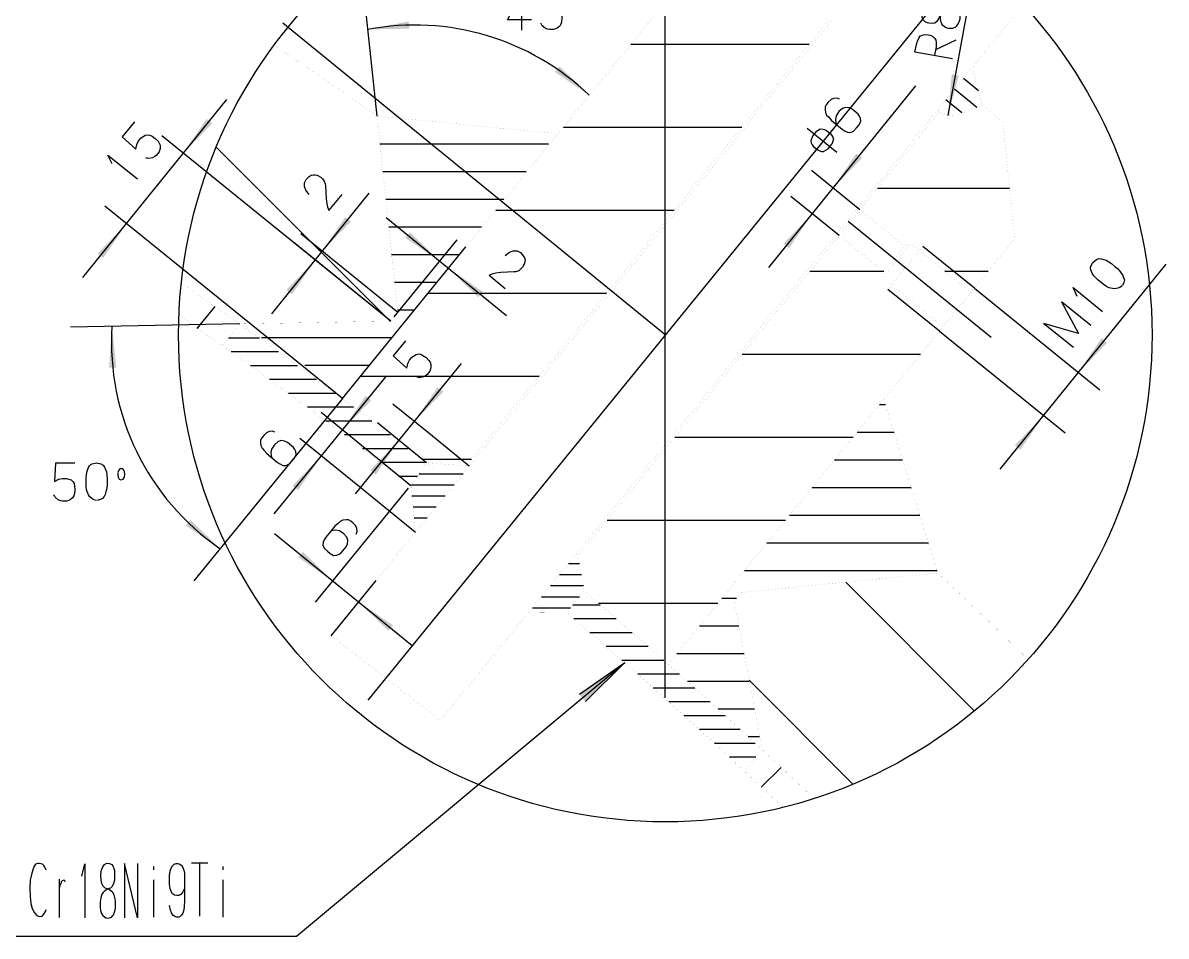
# Model space of a CAD drawing. Extents: x 0 to 8410, y 0 to 11890.
# Drawn here: x 6121 to 6947, y 5211 to 5871 of the extents above; entities that cross this region are included whole.
import ezdxf

# ---------------------------------------------------------------- set-up
doc = ezdxf.new("R2010")
doc.units = 0
doc.header["$MEASUREMENT"] = 0
doc.layers.add('6', color=7, linetype='Continuous')
doc.layers.add('7', color=7, linetype='Continuous')

# ---------------------------------------------------------------- blocks, each defined once
blk = doc.blocks.new('BLKENT248')
at = {"layer": '6', "color": 1, "linetype": 'Continuous'}
for p, q in [((6399.1, 5534.7), (6331.93, 5452.24)), ((6302.56, 5501.96), (6402.14, 5420.84)), ((6343.39, 5427.9), (6376, 5467.93))]:
    blk.add_line(p, q, dxfattribs=at)
at = {"layer": '6', "color": 2, "linetype": 'Continuous'}
for p, q in [((6346.2, 5507.22), (6339.84, 5499.4)), ((6348.75, 5509.48), (6346.2, 5507.22)), ((6350.11, 5510.71), (6348.75, 5509.48)), ((6352.04, 5511.49), (6350.11, 5510.71)), ((6354.24, 5511.87), (6352.04, 5511.49)), ((6355.99, 5511.7), (6354.24, 5511.87)), ((6357.61, 5510.93), (6355.99, 5511.7)), ((6359.38, 5509.48), (6357.61, 5510.93)), ((6361.33, 5507.53), (6359.38, 5509.48)), ((6362.13, 5505.62), (6361.33, 5507.53)), ((6339.84, 5499.4), (6338.47, 5497.44)), ((6344.72, 5504.09), (6343.51, 5503.63)), ((6346.9, 5504.3), (6344.72, 5504.09)), ((6349.54, 5503.78), (6346.9, 5504.3)), ((6352.64, 5501.79), (6349.54, 5503.78)), ((6354.75, 5499.17), (6352.64, 5501.79)), ((6355.61, 5497.03), (6354.75, 5499.17)), ((6361.69, 5501.46), (6362.35, 5503.28)), ((6362.35, 5503.28), (6362.13, 5505.62)), ((6337.66, 5495.57), (6337.52, 5493.52)), ((6337.52, 5493.52), (6338.52, 5491.27)), ((6338.47, 5497.44), (6337.66, 5495.57)), ((6338.52, 5491.27), (6340.75, 5489.08)), ((6351.88, 5489.41), (6354.27, 5492.34)), ((6354.27, 5492.34), (6355.26, 5494.43)), ((6355.26, 5494.43), (6355.61, 5497.03)), ((6340.75, 5489.08), (6342.67, 5487.52)), ((6342.67, 5487.52), (6345.29, 5486.11)), ((6345.29, 5486.11), (6347.61, 5486.2)), ((6347.61, 5486.2), (6349.22, 5486.88)), ((6349.22, 5486.88), (6350.64, 5487.89)), ((6350.64, 5487.89), (6351.88, 5489.41))]:
    blk.add_line(p, q, dxfattribs=at)
at = {"layer": '6', "color": 1, "linetype": 'Continuous'}
for points in [[(6344.56, 5467.74), (6319.74, 5484.59), (6323.04, 5488.65)], [(6363.37, 5452.42), (6388.19, 5435.57), (6384.89, 5431.52)]]:
    blk.add_solid(points, dxfattribs=at)
blk = doc.blocks.new('BLKENT249')
at = {"layer": '6', "color": 1, "linetype": 'Continuous'}
for p, q in [((6302.24, 5516.04), (6383.29, 5615.53)), ((6401.22, 5536.43), (6336.2, 5589.4)), ((6363.87, 5535.7), (6320.94, 5570.66))]:
    blk.add_line(p, q, dxfattribs=at)
at = {"layer": '6', "color": 2, "linetype": 'Continuous'}
for p, q in [((6296.66, 5574.8), (6294.71, 5572.85)), ((6298.58, 5575.6), (6296.66, 5574.8)), ((6300.92, 5575.82), (6298.58, 5575.6)), ((6302.73, 5575.17), (6300.92, 5575.82)), ((6292.49, 5569.47), (6292.33, 5567.71)), ((6292.33, 5567.71), (6292.71, 5565.52)), ((6293.27, 5571.08), (6292.49, 5569.47)), ((6292.71, 5565.52), (6293.48, 5563.59)), ((6294.71, 5572.85), (6293.27, 5571.08)), ((6302.4, 5566.11), (6300.42, 5563.01)), ((6305.03, 5568.23), (6302.4, 5566.11)), ((6307.17, 5569.08), (6305.03, 5568.23)), ((6309.77, 5568.73), (6307.17, 5569.08)), ((6311.85, 5567.74), (6309.77, 5568.73)), ((6314.78, 5565.35), (6311.85, 5567.74)), ((6316.3, 5564.11), (6314.78, 5565.35)), ((6293.48, 5563.59), (6294.72, 5562.22)), ((6294.72, 5562.22), (6296.98, 5559.67)), ((6296.98, 5559.67), (6304.79, 5553.31)), ((6300.42, 5563.01), (6299.89, 5560.37)), ((6299.89, 5560.37), (6300.1, 5558.19)), ((6300.1, 5558.19), (6300.57, 5556.99)), ((6317.32, 5562.7), (6316.3, 5564.11)), ((6316.67, 5556.14), (6318.09, 5558.77)), ((6317.99, 5561.09), (6317.32, 5562.7)), ((6318.09, 5558.77), (6317.99, 5561.09)), ((6304.79, 5553.31), (6306.75, 5551.95)), ((6306.75, 5551.95), (6308.62, 5551.14)), ((6308.62, 5551.14), (6310.67, 5551)), ((6310.67, 5551), (6312.93, 5551.99)), ((6312.93, 5551.99), (6315.11, 5554.23)), ((6315.11, 5554.23), (6316.67, 5556.14))]:
    blk.add_line(p, q, dxfattribs=at)
at = {"layer": '6', "color": 1, "linetype": 'Continuous'}
for points in [[(6351.71, 5576.77), (6368.56, 5601.59), (6372.61, 5598.29)], [(6336.45, 5558.03), (6319.6, 5533.21), (6315.55, 5536.51)]]:
    blk.add_solid(points, dxfattribs=at)
blk = doc.blocks.new('BLKENT250')
at = {"layer": '6', "color": 2, "linetype": 'Continuous'}
for p, q in [((6397.14, 5641.19), (6388.36, 5630.4)), ((6401.79, 5629.38), (6404.85, 5631.36)), ((6404.85, 5631.36), (6406.98, 5631.76)), ((6406.98, 5631.76), (6408.36, 5631.46)), ((6408.36, 5631.46), (6409.89, 5630.68)), ((6388.36, 5630.4), (6398.21, 5621.43)), ((6398.21, 5621.43), (6398.92, 5624.75)), ((6398.92, 5624.75), (6400.11, 5627.32)), ((6400.11, 5627.32), (6401.79, 5629.38)), ((6409.89, 5630.68), (6412.18, 5629.05)), ((6412.18, 5629.05), (6414.18, 5627.07)), ((6414.18, 5627.07), (6415.03, 5625.68)), ((6415.03, 5625.68), (6415.59, 5624.15)), ((6415.59, 5624.15), (6415.63, 5621.76)), ((6406.35, 5614.8), (6405.35, 5614.91)), ((6407.4, 5614.54), (6406.35, 5614.8)), ((6410.2, 5615.09), (6407.4, 5614.54)), ((6411.78, 5615.93), (6410.2, 5615.09)), ((6412.86, 5616.81), (6411.78, 5615.93)), ((6414.94, 5619.37), (6412.86, 5616.81)), ((6415.63, 5621.76), (6414.94, 5619.37))]:
    blk.add_line(p, q, dxfattribs=at)
at = {"layer": '6', "color": 1, "linetype": 'Continuous'}
for p, q in [((6361.04, 5530.59), (6437.87, 5624.9)), ((6414.11, 5574.4), (6388.16, 5595.54)), ((6412.53, 5553.13), (6377.11, 5581.99))]:
    blk.add_line(p, q, dxfattribs=at)
for points in [[(6403.66, 5582.91), (6420.51, 5607.73), (6424.56, 5604.43)], [(6392.62, 5569.35), (6375.77, 5544.53), (6371.72, 5547.83)]]:
    blk.add_solid(points, dxfattribs=at)
blk = doc.blocks.new('BLKENT251')
at = {"layer": '6', "color": 2, "linetype": 'Continuous'}
for p, q in [((6892.91, 5695.07), (6894.32, 5697.93)), ((6894.32, 5697.93), (6896.94, 5700.05)), ((6896.94, 5700.05), (6898.74, 5700.71)), ((6898.74, 5700.71), (6900.57, 5700.53)), ((6900.57, 5700.53), (6903.99, 5699.41)), ((6903.99, 5699.41), (6907.81, 5697.01)), ((6892.77, 5694.01), (6892.91, 5695.07)), ((6892.9, 5692.61), (6892.77, 5694.01)), ((6893.36, 5691.41), (6892.9, 5692.61)), ((6893.94, 5690.12), (6893.36, 5691.41)), ((6895.17, 5688.3), (6893.94, 5690.12)), ((6907.81, 5697.01), (6910.64, 5694.72)), ((6910.64, 5694.72), (6912.11, 5693.42)), ((6912.11, 5693.42), (6913.84, 5691.55)), ((6913.84, 5691.55), (6914.96, 5690.05)), ((6914.96, 5690.05), (6916.03, 5688.48)), ((6897.98, 5685.31), (6895.17, 5688.3)), ((6901.79, 5682.23), (6897.98, 5685.31)), ((6902.93, 5681.42), (6901.79, 5682.23)), ((6904.9, 5680.07), (6902.93, 5681.42)), ((6915.49, 5680.91), (6914.01, 5679.75)), ((6916.84, 5683.47), (6915.72, 5681.19)), ((6916.03, 5688.48), (6916.66, 5687.03)), ((6916.66, 5687.03), (6917.16, 5685.2)), ((6917.16, 5685.2), (6916.84, 5683.47)), ((6883.08, 5673.36), (6880.14, 5679.75)), ((6880.14, 5679.75), (6901.46, 5662.48)), ((6906.17, 5679.63), (6904.9, 5680.07)), ((6908.71, 5678.98), (6906.17, 5679.63)), ((6910.04, 5678.85), (6908.71, 5678.98)), ((6912.49, 5679.21), (6910.04, 5678.85)), ((6914.01, 5679.75), (6912.49, 5679.21)), ((6892.95, 5652.18), (6871.62, 5669.45)), ((6871.62, 5669.45), (6884, 5646.48)), ((6884, 5646.48), (6858.95, 5653.81)), ((6858.95, 5653.81), (6880.28, 5636.54))]:
    blk.add_line(p, q, dxfattribs=at)
at = {"layer": '6', "color": 1, "linetype": 'Continuous'}
for p, q in [((6827.29, 5548.42), (6947.39, 5696.72)), ((6808.67, 5679.31), (6899.47, 5605.77)), ((6783.49, 5648.22), (6874.3, 5574.69))]:
    blk.add_line(p, q, dxfattribs=at)
for points in [[(6883.93, 5618.36), (6900.71, 5643.23), (6904.77, 5639.94)], [(6858.75, 5587.27), (6841.98, 5562.4), (6837.91, 5565.69)]]:
    blk.add_solid(points, dxfattribs=at)
blk = doc.blocks.new('BLKENT252')
at = {"layer": '6', "color": 1, "linetype": 'Continuous'}
for p, q in [((6659.98, 5694.2), (6766.34, 5825.53)), ((6725.95, 5736), (6691.01, 5764.29)), ((6710.79, 5717.39), (6675.9, 5745.64))]:
    blk.add_line(p, q, dxfattribs=at)
at = {"layer": '6', "color": 2, "linetype": 'Continuous'}
for p, q in [((6703.05, 5813.68), (6701.61, 5811.9)), ((6705, 5815.64), (6703.05, 5813.68)), ((6706.91, 5816.44), (6705, 5815.64)), ((6709.25, 5816.66), (6706.91, 5816.44)), ((6711.07, 5816.02), (6709.25, 5816.66)), ((6700.85, 5810.29), (6700.69, 5808.53)), ((6700.69, 5808.53), (6701.07, 5806.34)), ((6701.61, 5811.9), (6700.85, 5810.29)), ((6701.07, 5806.34), (6701.85, 5804.41)), ((6710.77, 5806.96), (6708.79, 5803.85)), ((6713.38, 5809.08), (6710.77, 5806.96)), ((6715.52, 5809.94), (6713.38, 5809.08)), ((6718.12, 5809.6), (6715.52, 5809.94)), ((6720.21, 5808.62), (6718.12, 5809.6)), ((6723.15, 5806.24), (6720.21, 5808.62)), ((6724.67, 5805), (6723.15, 5806.24)), ((6725.69, 5803.59), (6724.67, 5805)), ((6701.85, 5804.41), (6703.09, 5803.05)), ((6703.09, 5803.05), (6705.36, 5800.51)), ((6705.36, 5800.51), (6713.19, 5794.17)), ((6708.79, 5803.85), (6708.27, 5801.21)), ((6708.27, 5801.21), (6708.49, 5799.03)), ((6708.49, 5799.03), (6708.96, 5797.83)), ((6723.51, 5795.11), (6725.06, 5797.03)), ((6725.06, 5797.03), (6726.47, 5799.66)), ((6726.37, 5801.98), (6725.69, 5803.59)), ((6726.47, 5799.66), (6726.37, 5801.98)), ((6687.85, 5794.91), (6709.28, 5777.55)), ((6691.53, 5789.22), (6690.49, 5785.71)), ((6694.18, 5792.49), (6691.53, 5789.22)), ((6694.18, 5792.49), (6696.62, 5794.16)), ((6696.62, 5794.16), (6697.57, 5794.45)), ((6697.57, 5794.45), (6699.23, 5794.28)), ((6699.23, 5794.28), (6700.39, 5793.93)), ((6700.39, 5793.93), (6701.65, 5793.26)), ((6701.65, 5793.26), (6703.23, 5792.1)), ((6703.23, 5792.1), (6704.7, 5790.8)), ((6704.7, 5790.8), (6705.72, 5789.61)), ((6705.72, 5789.61), (6706.36, 5788.4)), ((6706.36, 5788.4), (6706.76, 5786.89)), ((6713.19, 5794.17), (6715.16, 5792.81)), ((6715.16, 5792.81), (6717.03, 5792)), ((6717.03, 5792), (6719.08, 5791.87)), ((6719.08, 5791.87), (6721.33, 5792.87)), ((6721.33, 5792.87), (6723.51, 5795.11)), ((6690.49, 5785.71), (6690.73, 5784.45)), ((6690.73, 5784.45), (6690.94, 5783.81)), ((6690.94, 5783.81), (6691.36, 5783)), ((6691.36, 5783), (6692.32, 5781.74)), ((6692.32, 5781.74), (6693.79, 5780.44)), ((6693.79, 5780.44), (6695.37, 5779.28)), ((6699.51, 5778.16), (6702.84, 5780.05)), ((6702.84, 5780.05), (6705.49, 5783.33)), ((6706.76, 5786.89), (6705.49, 5783.33)), ((6695.37, 5779.28), (6697.29, 5778.31)), ((6697.29, 5778.31), (6698.07, 5778.16)), ((6698.07, 5778.16), (6699.51, 5778.16))]:
    blk.add_line(p, q, dxfattribs=at)
at = {"layer": '6', "color": 1, "linetype": 'Continuous'}
for points in [[(6706.55, 5751.71), (6723.33, 5776.58), (6727.39, 5773.28)], [(6691.44, 5733.05), (6674.67, 5708.18), (6670.6, 5711.48)]]:
    blk.add_solid(points, dxfattribs=at)
blk = doc.blocks.new('BLKENT256')
at = {"layer": '6', "color": 1, "linetype": 'Continuous'}
blk.add_line((6805.39, 5890.07), (6789.48, 5804.03), dxfattribs=at)
at = {"layer": '6', "color": 2, "linetype": 'Continuous'}
for p, q in [((6770.72, 5877.8), (6771.36, 5880.47)), ((6771.36, 5880.47), (6772.33, 5882.62)), ((6772.33, 5882.62), (6773.22, 5883.57)), ((6773.22, 5883.57), (6774.64, 5884.33)), ((6774.64, 5884.33), (6775.69, 5884.61)), ((6775.69, 5884.61), (6778.63, 5884.34)), ((6778.63, 5884.34), (6780.5, 5883.71)), ((6780.5, 5883.71), (6782.14, 5882.57)), ((6782.14, 5882.57), (6783.25, 5880.88)), ((6783.25, 5880.88), (6783.76, 5879.02)), ((6785.44, 5879.64), (6783.78, 5876.78)), ((6786.43, 5881.13), (6785.44, 5879.64)), ((6787.87, 5881.98), (6786.43, 5881.13)), ((6790.03, 5882.88), (6787.87, 5881.98)), ((6791.3, 5882.83), (6790.03, 5882.88)), ((6793.09, 5882.5), (6791.3, 5882.83)), ((6794.74, 5882.2), (6793.09, 5882.5)), ((6796.02, 5881.4), (6794.74, 5882.2)), ((6797.01, 5880.57), (6796.02, 5881.4)), ((6797.47, 5880.02), (6797.01, 5880.57)), ((6797.86, 5879.01), (6797.47, 5880.02)), ((6770.95, 5875.15), (6770.72, 5877.8)), ((6771.75, 5873.33), (6770.95, 5875.15)), ((6773.17, 5871.77), (6771.75, 5873.33)), ((6774.87, 5870.98), (6773.17, 5871.77)), ((6775.84, 5870.81), (6774.87, 5870.98)), ((6780, 5870.97), (6778.07, 5870.58)), ((6781.47, 5872), (6780, 5870.97)), ((6782.81, 5873.89), (6781.47, 5872)), ((6783.66, 5876.15), (6782.81, 5873.89)), ((6783.76, 5879.02), (6783.81, 5877.71)), ((6783.81, 5877.71), (6783.88, 5874.25)), ((6783.88, 5874.25), (6784.25, 5872.41)), ((6784.25, 5872.41), (6784.63, 5871.41)), ((6784.63, 5871.41), (6785.23, 5870)), ((6796.98, 5870.43), (6797.68, 5871.88)), ((6797.68, 5871.88), (6798.34, 5873.9)), ((6798.43, 5877.51), (6797.86, 5879.01)), ((6798.34, 5873.9), (6798.39, 5876.5)), ((6798.39, 5876.5), (6798.43, 5877.51)), ((6778.07, 5870.58), (6775.84, 5870.81)), ((6785.23, 5870), (6786.83, 5868.68)), ((6786.83, 5868.68), (6787.71, 5868.05)), ((6787.71, 5868.05), (6788.77, 5867.58)), ((6788.77, 5867.58), (6790, 5867.35)), ((6790, 5867.35), (6791.54, 5867.16)), ((6791.54, 5867.16), (6793.12, 5867.24)), ((6793.12, 5867.24), (6794.18, 5867.6)), ((6794.18, 5867.6), (6795.12, 5868.07)), ((6795.12, 5868.07), (6796.01, 5869.03)), ((6796.01, 5869.03), (6796.98, 5870.43)), ((6765.72, 5849.97), (6766.89, 5855.53)), ((6766.89, 5855.53), (6767.47, 5857.93)), ((6767.47, 5857.93), (6768.66, 5860.5)), ((6768.66, 5860.5), (6769.58, 5861.63)), ((6769.58, 5861.63), (6770.37, 5862.05)), ((6770.37, 5862.05), (6771.71, 5862.36)), ((6771.71, 5862.36), (6773.17, 5862.55)), ((6773.17, 5862.55), (6775.29, 5862.44)), ((6775.29, 5862.44), (6776.65, 5862.09)), ((6776.65, 5862.09), (6777.85, 5861.69)), ((6777.85, 5861.69), (6778.75, 5861.15)), ((6778.75, 5861.15), (6779.6, 5860.34)), ((6779.6, 5860.34), (6780.18, 5859.67)), ((6780.18, 5859.67), (6780.71, 5858.65)), ((6780.71, 5858.65), (6781.01, 5857.19)), ((6780.88, 5851.91), (6795.52, 5858.7)), ((6781.01, 5857.19), (6781.08, 5856.81)), ((6781.08, 5856.81), (6781.06, 5853.65)), ((6792.84, 5844.95), (6765.72, 5849.97)), ((6781.06, 5853.65), (6779.84, 5847.82))]:
    blk.add_line(p, q, dxfattribs=at)
at = {"layer": '6', "color": 1, "linetype": 'Continuous'}
blk.add_solid([(6789.48, 5804.03), (6792.34, 5833.89), (6797.48, 5832.94)], dxfattribs=at)
blk = doc.blocks.new('BLKENT307')
at = {"layer": '6', "color": 1, "linetype": 'Continuous'}
blk.add_line((6376.7, 5803.72), (6366.99, 5896.18), dxfattribs=at)
at = {"layer": '6', "color": 2, "linetype": 'Continuous'}
for p, q in [((6470.98, 5873.18), (6481.22, 5893.06)), ((6481.22, 5893.06), (6481.22, 5865.9)), ((6496.41, 5893.76), (6495.68, 5880.46)), ((6510.32, 5893.76), (6496.41, 5893.76)), ((6518.74, 5888.72), (6518.19, 5887.04)), ((6519.84, 5889.7), (6518.74, 5888.72)), ((6521.67, 5889.56), (6519.84, 5889.7)), ((6522.4, 5888.72), (6521.67, 5889.56)), ((6522.86, 5887.6), (6522.4, 5888.72)), ((6523.13, 5885.5), (6522.86, 5887.6)), ((6495.68, 5880.46), (6498.7, 5882)), ((6498.7, 5882), (6501.45, 5882.7)), ((6501.45, 5882.7), (6504.1, 5882.7)), ((6504.1, 5882.7), (6507.58, 5881.58)), ((6507.58, 5881.58), (6509.22, 5880.18)), ((6509.22, 5880.18), (6509.86, 5878.92)), ((6518.1, 5886.76), (6518.19, 5884.66)), ((6518.19, 5884.66), (6518.37, 5883.54)), ((6518.37, 5883.54), (6518.65, 5882.98)), ((6518.65, 5882.98), (6519.2, 5882.14)), ((6519.2, 5882.14), (6520.39, 5881.58)), ((6520.39, 5881.58), (6521.85, 5882)), ((6521.85, 5882), (6522.86, 5883.54)), ((6522.86, 5883.54), (6523.13, 5885.5)), ((6488.27, 5873.18), (6470.98, 5873.18)), ((6510.14, 5871.64), (6509.59, 5870.1)), ((6509.86, 5878.92), (6510.23, 5877.24)), ((6510.41, 5874.44), (6510.14, 5871.64)), ((6510.23, 5877.24), (6510.41, 5874.44)), ((6495.68, 5869.96), (6495.13, 5870.8)), ((6496.14, 5868.98), (6495.68, 5869.96)), ((6498.33, 5867.16), (6496.14, 5868.98)), ((6499.98, 5866.46), (6498.33, 5867.16)), ((6501.35, 5866.18), (6499.98, 5866.46)), ((6504.65, 5866.18), (6501.35, 5866.18)), ((6506.94, 5867.16), (6504.65, 5866.18)), ((6508.77, 5868.7), (6506.94, 5867.16)), ((6509.59, 5870.1), (6508.77, 5868.7))]:
    blk.add_line(p, q, dxfattribs=at)
at = {"layer": '6', "color": 1, "linetype": 'Continuous'}
blk.add_arc((6403.83, 5686.96), 182.53, 46.1924, 100.642, dxfattribs=at)
for points in [[(6370.12, 5866.35), (6399.57, 5872.07), (6400.12, 5866.87)], [(6530.18, 5818.68), (6505.36, 5835.53), (6508.66, 5839.59)]]:
    blk.add_solid(points, dxfattribs=at)
blk = doc.blocks.new('BLKENT308')
at = {"layer": '6', "color": 1, "linetype": 'Continuous'}
for p, q in [((6277.53, 5653.43), (6154.94, 5651.2)), ((6351.63, 5599.49), (6244.23, 5467.64))]:
    blk.add_line(p, q, dxfattribs=at)
at = {"layer": '6', "color": 2, "linetype": 'Continuous'}
for p, q in [((6144.16, 5552.86), (6143.43, 5539.56)), ((6158.07, 5552.86), (6144.16, 5552.86)), ((6167.4, 5548.38), (6168.04, 5549.64)), ((6168.04, 5549.64), (6168.68, 5550.76)), ((6168.68, 5550.76), (6169.69, 5551.74)), ((6169.69, 5551.74), (6170.6, 5552.3)), ((6170.6, 5552.3), (6173.71, 5553)), ((6173.71, 5553), (6177.01, 5552.3)), ((6177.01, 5552.3), (6178.65, 5551.32)), ((6178.65, 5551.32), (6179.66, 5549.78)), ((6179.66, 5549.78), (6180.94, 5546.42)), ((6190.91, 5548.8), (6189.82, 5547.82)), ((6192.74, 5548.66), (6190.91, 5548.8)), ((6193.48, 5547.82), (6192.74, 5548.66)), ((6143.43, 5539.56), (6146.44, 5541.1)), ((6146.44, 5541.1), (6149.19, 5541.8)), ((6149.19, 5541.8), (6151.84, 5541.8)), ((6151.84, 5541.8), (6155.32, 5540.68)), ((6155.32, 5540.68), (6156.97, 5539.28)), ((6166.21, 5542.22), (6166.76, 5546.28)), ((6166.21, 5537.32), (6166.21, 5542.22)), ((6166.76, 5546.28), (6167.4, 5548.38)), ((6180.94, 5546.42), (6181.49, 5541.94)), ((6181.49, 5541.94), (6181.49, 5538.3)), ((6189.18, 5545.86), (6189.27, 5543.76)), ((6189.82, 5547.82), (6189.27, 5546.14)), ((6189.27, 5543.76), (6189.45, 5542.64)), ((6189.45, 5542.64), (6189.73, 5542.08)), ((6189.73, 5542.08), (6190.27, 5541.24)), ((6190.27, 5541.24), (6191.46, 5540.68)), ((6191.46, 5540.68), (6192.93, 5541.1)), ((6192.93, 5541.1), (6193.93, 5542.64)), ((6193.93, 5546.7), (6193.48, 5547.82)), ((6194.21, 5544.6), (6193.93, 5546.7)), ((6193.93, 5542.64), (6194.21, 5544.6)), ((6156.97, 5539.28), (6157.61, 5538.02)), ((6157.61, 5538.02), (6157.97, 5536.34)), ((6158.16, 5533.54), (6157.88, 5530.74)), ((6157.97, 5536.34), (6158.16, 5533.54)), ((6166.3, 5535.92), (6166.21, 5537.32)), ((6166.48, 5533.54), (6166.3, 5535.92)), ((6166.94, 5532.28), (6166.48, 5533.54)), ((6168.04, 5529.9), (6166.94, 5532.28)), ((6180.58, 5532), (6180.03, 5530.18)), ((6181.03, 5533.82), (6180.58, 5532)), ((6181.4, 5536.34), (6181.03, 5533.82)), ((6181.49, 5538.3), (6181.4, 5536.34)), ((6143.43, 5529.06), (6142.88, 5529.9)), ((6143.88, 5528.08), (6143.43, 5529.06)), ((6146.08, 5526.26), (6143.88, 5528.08)), ((6147.73, 5525.56), (6146.08, 5526.26)), ((6149.1, 5525.28), (6147.73, 5525.56)), ((6152.39, 5525.28), (6149.1, 5525.28)), ((6154.68, 5526.26), (6152.39, 5525.28)), ((6156.51, 5527.8), (6154.68, 5526.26)), ((6157.33, 5529.2), (6156.51, 5527.8)), ((6157.88, 5530.74), (6157.33, 5529.2)), ((6168.77, 5528.78), (6168.04, 5529.9)), ((6170.6, 5527.1), (6168.77, 5528.78)), ((6171.97, 5526.26), (6170.6, 5527.1)), ((6173.8, 5525.84), (6171.97, 5526.26)), ((6176.64, 5526.4), (6174.17, 5525.84)), ((6178.2, 5527.24), (6176.64, 5526.4)), ((6179.29, 5528.78), (6178.2, 5527.24)), ((6180.03, 5530.18), (6179.29, 5528.78))]:
    blk.add_line(p, q, dxfattribs=at)
at = {"layer": '6', "color": 1, "linetype": 'Continuous'}
blk.add_arc((6365.8, 5640.27), 181.22, 176.369, 235.511, dxfattribs=at)
for points in [[(6184.94, 5651.74), (6188.1, 5621.91), (6182.87, 5621.82)], [(6263.18, 5490.9), (6238.36, 5507.75), (6241.66, 5511.8)]]:
    blk.add_solid(points, dxfattribs=at)
blk = doc.blocks.new('BLKENT309')
at = {"layer": '6', "color": 1, "linetype": 'Continuous'}
for p, q in [((6383.16, 5730.39), (6470.3, 5659.41)), ((6389.12, 5658.53), (6434.56, 5714.32)), ((6351.63, 5599.49), (6440.94, 5709.12))]:
    blk.add_line(p, q, dxfattribs=at)
at = {"layer": '6', "color": 2, "linetype": 'Continuous'}
for p, q in [((6472.49, 5705.29), (6475.13, 5706.22)), ((6475.13, 5706.22), (6477.91, 5706.3)), ((6477.91, 5706.3), (6480.32, 5705.06)), ((6469.39, 5702.94), (6472.49, 5705.29)), ((6480.32, 5705.06), (6482.47, 5702.76)), ((6482.47, 5702.76), (6483.39, 5701.29)), ((6483.63, 5698.39), (6483.34, 5697.18)), ((6483.39, 5701.29), (6483.7, 5699.78)), ((6483.7, 5699.78), (6483.63, 5698.39)), ((6460.45, 5689.64), (6457.72, 5688.61)), ((6462.66, 5690.19), (6460.45, 5689.64)), ((6466.17, 5690.58), (6462.66, 5690.19)), ((6471.13, 5690.87), (6466.17, 5690.58)), ((6475.77, 5691.07), (6471.13, 5690.87)), ((6477.17, 5691.19), (6475.77, 5691.07)), ((6479.17, 5691.91), (6477.17, 5691.19)), ((6480.69, 5693.2), (6479.17, 5691.91)), ((6481.9, 5694.38), (6480.69, 5693.2)), ((6483.34, 5697.18), (6481.9, 5694.38)), ((6457.72, 5688.61), (6469.43, 5679.08))]:
    blk.add_line(p, q, dxfattribs=at)
at = {"layer": '6', "color": 1, "linetype": 'Continuous'}
for points in [[(6421.93, 5698.81), (6397.11, 5715.66), (6400.41, 5719.71)], [(6428.31, 5693.62), (6453.13, 5676.77), (6449.83, 5672.72)]]:
    blk.add_solid(points, dxfattribs=at)
blk = doc.blocks.new('BLKENT310')
at = {"layer": '6', "color": 2, "linetype": 'Continuous'}
for p, q in [((6324.14, 5755.44), (6325.38, 5757.85)), ((6324.23, 5752.66), (6324.14, 5755.44)), ((6325.38, 5757.85), (6327.66, 5760.01)), ((6327.66, 5760.01), (6329.13, 5760.94)), ((6329.13, 5760.94), (6330.64, 5761.24)), ((6330.64, 5761.24), (6332.03, 5761.18)), ((6332.03, 5761.18), (6333.25, 5760.9)), ((6333.25, 5760.9), (6336.04, 5759.46)), ((6336.04, 5759.46), (6337.23, 5758.26)), ((6337.23, 5758.26), (6338.53, 5756.75)), ((6338.53, 5756.75), (6339.25, 5754.75)), ((6325.16, 5750.02), (6324.23, 5752.66)), ((6327.52, 5746.93), (6325.16, 5750.02)), ((6339.25, 5754.75), (6339.38, 5753.35)), ((6339.38, 5753.35), (6339.59, 5748.71)), ((6339.59, 5748.71), (6339.9, 5743.75)), ((6341.89, 5735.31), (6351.39, 5747.04)), ((6339.9, 5743.75), (6340.3, 5740.24)), ((6340.3, 5740.24), (6340.85, 5738.03)), ((6340.85, 5738.03), (6341.89, 5735.31))]:
    blk.add_line(p, q, dxfattribs=at)
at = {"layer": '6', "color": 1, "linetype": 'Continuous'}
for p, q in [((6300.49, 5660.79), (6371.05, 5747.98)), ((6391.64, 5661.64), (6321.43, 5718.46)), ((6386.6, 5655.42), (6316.4, 5712.24))]:
    blk.add_line(p, q, dxfattribs=at)
for points in [[(6336.98, 5705.87), (6353.75, 5730.75), (6357.81, 5727.46)], [(6331.95, 5699.65), (6315.18, 5674.78), (6311.11, 5678.07)]]:
    blk.add_solid(points, dxfattribs=at)
blk = doc.blocks.new('BLKENT311')
at = {"layer": '6', "color": 1, "linetype": 'Continuous'}
for p, q in [((6163.97, 5687.03), (6268.07, 5815.67)), ((6365.48, 5672.51), (6221.07, 5789.38)), ((6301.92, 5639.72), (6179.88, 5738.48))]:
    blk.add_line(p, q, dxfattribs=at)
at = {"layer": '6', "color": 2, "linetype": 'Continuous'}
for p, q in [((6201.19, 5799.56), (6192.44, 5788.75)), ((6192.44, 5788.75), (6202.32, 5779.82)), ((6205.88, 5787.77), (6208.93, 5789.77)), ((6208.93, 5789.77), (6211.06, 5790.17)), ((6211.06, 5790.17), (6212.44, 5789.87)), ((6212.44, 5789.87), (6213.98, 5789.1)), ((6213.98, 5789.1), (6216.27, 5787.48)), ((6202.32, 5779.82), (6203.02, 5783.13)), ((6203.02, 5783.13), (6204.21, 5785.71)), ((6204.21, 5785.71), (6205.88, 5787.77)), ((6216.27, 5787.48), (6218.27, 5785.51)), ((6218.27, 5785.51), (6219.12, 5784.11)), ((6219.74, 5780.2), (6219.06, 5777.8)), ((6219.12, 5784.11), (6219.69, 5782.59)), ((6219.69, 5782.59), (6219.74, 5780.2)), ((6185.01, 5769.11), (6182.07, 5775.49)), ((6182.07, 5775.49), (6203.4, 5758.23)), ((6210.48, 5773.21), (6209.49, 5773.31)), ((6211.53, 5772.95), (6210.48, 5773.21)), ((6214.33, 5773.51), (6211.53, 5772.95)), ((6215.91, 5774.35), (6214.33, 5773.51)), ((6216.99, 5775.24), (6215.91, 5774.35)), ((6219.06, 5777.8), (6216.99, 5775.24))]:
    blk.add_line(p, q, dxfattribs=at)
at = {"layer": '6', "color": 1, "linetype": 'Continuous'}
for points in [[(6236.62, 5776.8), (6253.39, 5801.68), (6257.45, 5798.39)], [(6195.43, 5725.9), (6178.66, 5701.02), (6174.59, 5704.31)]]:
    blk.add_solid(points, dxfattribs=at)
blk = doc.blocks.new('BLKENT312')
at = {"layer": '6', "color": 1, "linetype": 'Continuous'}
for p, q in [((6585.1, 5850.59), (6585.1, 6120.14)), ((6807.52, 5918.47), (6884.92, 6013.48))]:
    blk.add_line(p, q, dxfattribs=at)
at = {"layer": '6', "color": 2, "linetype": 'Continuous'}
for p, q in [((6750.16, 6078.36), (6760.41, 6098.23)), ((6760.41, 6098.23), (6760.41, 6071.07)), ((6774.86, 6092.35), (6775.5, 6094.45)), ((6775.5, 6094.45), (6776.14, 6095.71)), ((6776.14, 6095.71), (6776.78, 6096.83)), ((6776.78, 6096.83), (6777.79, 6097.81)), ((6777.79, 6097.81), (6778.71, 6098.37)), ((6778.71, 6098.37), (6781.82, 6099.07)), ((6781.82, 6099.07), (6785.11, 6098.37)), ((6785.11, 6098.37), (6786.76, 6097.4)), ((6786.76, 6097.4), (6787.76, 6095.86)), ((6787.76, 6095.86), (6789.05, 6092.5)), ((6799.02, 6094.87), (6797.92, 6093.89)), ((6800.85, 6094.74), (6799.02, 6094.87)), ((6801.58, 6093.89), (6800.85, 6094.74)), ((6774.31, 6088.29), (6774.86, 6092.35)), ((6774.31, 6083.39), (6774.31, 6088.29)), ((6789.05, 6092.5), (6789.59, 6088.01)), ((6789.59, 6088.01), (6789.59, 6084.38)), ((6797.28, 6091.93), (6797.37, 6089.83)), ((6797.92, 6093.89), (6797.37, 6092.21)), ((6797.37, 6089.83), (6797.55, 6088.71)), ((6797.55, 6088.71), (6797.83, 6088.15)), ((6797.83, 6088.15), (6798.38, 6087.32)), ((6798.38, 6087.32), (6799.57, 6086.75)), ((6799.57, 6086.75), (6801.03, 6087.17)), ((6801.03, 6087.17), (6802.04, 6088.71)), ((6802.04, 6092.77), (6801.58, 6093.89)), ((6802.31, 6090.68), (6802.04, 6092.77)), ((6802.04, 6088.71), (6802.31, 6090.68)), ((6767.45, 6078.36), (6750.16, 6078.36)), ((6774.4, 6081.99), (6774.31, 6083.39)), ((6774.59, 6079.61), (6774.4, 6081.99)), ((6775.05, 6078.36), (6774.59, 6079.61)), ((6776.14, 6075.97), (6775.05, 6078.36)), ((6788.68, 6078.07), (6788.13, 6076.25)), ((6789.14, 6079.9), (6788.68, 6078.07)), ((6789.5, 6082.41), (6789.14, 6079.9)), ((6789.59, 6084.38), (6789.5, 6082.41)), ((6776.88, 6074.85), (6776.14, 6075.97)), ((6778.71, 6073.18), (6776.88, 6074.85)), ((6780.08, 6072.33), (6778.71, 6073.18)), ((6781.91, 6071.91), (6780.08, 6072.33)), ((6784.74, 6072.47), (6782.27, 6071.91)), ((6786.3, 6073.31), (6784.74, 6072.47)), ((6787.4, 6074.85), (6786.3, 6073.31)), ((6788.13, 6076.25), (6787.4, 6074.85))]:
    blk.add_line(p, q, dxfattribs=at)
at = {"layer": '6', "color": 1, "linetype": 'Continuous'}
blk.add_arc((6599.87, 5686.95), 403.46, 48.7347, 92.0978, dxfattribs=at)
for points in [[(6585.1, 6090.14), (6614.99, 6092.76), (6614.99, 6087.53)], [(6865.97, 5990.22), (6841.15, 6007.07), (6844.45, 6011.12)]]:
    blk.add_solid(points, dxfattribs=at)
blk = doc.blocks.new('BLKENT548')
at = {"layer": '7', "color": 1, "linetype": 'Continuous'}
for p, q in [((6407.11, 5545.13), (6438.89, 5545.13)), ((6401.7, 5537.13), (6432.41, 5537.13)), ((6401.93, 5529.13), (6425.93, 5529.13)), ((6402.69, 5521.13), (6419.45, 5521.13)), ((6403.46, 5513.13), (6412.97, 5513.13))]:
    blk.add_line(p, q, dxfattribs=at)
blk = doc.blocks.new('BLKENT549')
at = {"layer": '7', "color": 1, "linetype": 'Continuous'}
for p, q in [((6515.06, 5480.24), (6522.99, 5480.24)), ((6508.58, 5472.24), (6524.44, 5472.24)), ((6502.1, 5464.24), (6525.89, 5464.24)), ((6495.62, 5456.24), (6522.98, 5456.24)), ((6489.14, 5448.24), (6516.51, 5448.24))]:
    blk.add_line(p, q, dxfattribs=at)
blk = doc.blocks.new('BLKENT557')
at = {"layer": '7', "color": 1, "linetype": 'Continuous'}
for p, q in [((6811.63, 5822.04), (6800.74, 5830.96)), ((6810.55, 5810), (6794.43, 5823.21)), ((6799.74, 5805.93), (6788.11, 5815.46))]:
    blk.add_line(p, q, dxfattribs=at)
blk = doc.blocks.new('BLKENT608')
at = {"layer": '7', "color": 1, "linetype": 'Continuous'}
for p, q in [((6378.8, 5783.72), (6500.79, 5783.72)), ((6380.91, 5763.72), (6484.59, 5763.72)), ((6383.01, 5743.72), (6468.39, 5743.72)), ((6385.11, 5723.72), (6452.2, 5723.72)), ((6387.22, 5703.72), (6436.01, 5703.72)), ((6389.32, 5683.72), (6419.81, 5683.72)), ((6391.42, 5663.72), (6403.61, 5663.72)), ((6293.04, 5643.72), (6387.42, 5643.72)), ((6324.43, 5623.72), (6371.22, 5623.72))]:
    blk.add_line(p, q, dxfattribs=at)
blk = doc.blocks.new('BLKENT609')
at = {"layer": '7', "color": 1, "linetype": 'Continuous'}
for p, q in [((6560.34, 5855.71), (6689.32, 5855.71)), ((6511.47, 5795.71), (6640.44, 5795.71)), ((6462.59, 5735.71), (6591.56, 5735.71)), ((6413.72, 5675.71), (6542.69, 5675.71)), ((6364.84, 5615.71), (6493.81, 5615.71)), ((6409.03, 5555.71), (6444.93, 5555.71))]:
    blk.add_line(p, q, dxfattribs=at)
blk = doc.blocks.new('BLKENT610')
at = {"layer": '7', "color": 1, "linetype": 'Continuous'}
for p, q in [((6269.34, 5643.41), (6291.56, 5643.41)), ((6271.14, 5633.41), (6305.47, 5633.41)), ((6285.13, 5623.41), (6319.24, 5623.41)), ((6298.99, 5613.41), (6332.87, 5613.41)), ((6312.71, 5603.41), (6346.37, 5603.41)), ((6326.29, 5593.41), (6359.75, 5593.41)), ((6339.74, 5583.41), (6372.99, 5583.41)), ((6353.06, 5573.41), (6386.11, 5573.41)), ((6366.25, 5563.41), (6399.11, 5563.41)), ((6379.32, 5553.41), (6411.99, 5553.41)), ((6392.27, 5543.41), (6405.95, 5543.41))]:
    blk.add_line(p, q, dxfattribs=at)
blk = doc.blocks.new('BLKENT611')
at = {"layer": '7', "color": 1, "linetype": 'Continuous'}
blk.add_line((6654.77, 5318.7), (6668.92, 5332.85), dxfattribs=at)
blk = doc.blocks.new('BLKENT612')
at = {"layer": '7', "color": 1, "linetype": 'Continuous'}
for p, q in [((6518.24, 5450.38), (6538.08, 5450.38)), ((6518.99, 5440.38), (6549.72, 5440.38)), ((6530.68, 5430.38), (6561.27, 5430.38)), ((6542.28, 5420.38), (6572.71, 5420.38)), ((6553.77, 5410.38), (6584.06, 5410.38)), ((6565.17, 5400.38), (6595.31, 5400.38)), ((6576.47, 5390.38), (6606.47, 5390.38)), ((6587.68, 5380.38), (6617.54, 5380.38)), ((6598.79, 5370.38), (6628.52, 5370.38)), ((6609.81, 5360.38), (6639.41, 5360.38)), ((6620.74, 5350.38), (6650.21, 5350.38)), ((6631.58, 5340.38), (6650.69, 5340.38))]:
    blk.add_line(p, q, dxfattribs=at)
blk = doc.blocks.new('BLKENT613')
at = {"layer": '7', "color": 1, "linetype": 'Continuous'}
for p, q in [((6740.14, 5595.09), (6744.36, 5595.09)), ((6723.85, 5575.09), (6750.58, 5575.09)), ((6707.56, 5555.09), (6756.81, 5555.09)), ((6691.26, 5535.09), (6763.04, 5535.09)), ((6674.97, 5515.09), (6769.26, 5515.09)), ((6658.68, 5495.09), (6775.49, 5495.09)), ((6642.39, 5475.09), (6781.71, 5475.09)), ((6626.09, 5455.09), (6636.69, 5455.09)), ((6609.8, 5435.09), (6638.39, 5435.09)), ((6593.51, 5415.09), (6642.14, 5415.09)), ((6601.23, 5395.09), (6645.89, 5395.09)), ((6623.36, 5375.09), (6649.64, 5375.09)), ((6645.13, 5355.09), (6653.39, 5355.09))]:
    blk.add_line(p, q, dxfattribs=at)
blk = doc.blocks.new('BLKENT614')
at = {"layer": '7', "color": 1, "linetype": 'Continuous'}
for p, q in [((6738.58, 5751.5), (6834.17, 5751.5)), ((6689.7, 5691.5), (6743.27, 5691.5)), ((6787.25, 5691.5), (6818.68, 5691.5)), ((6640.82, 5631.5), (6769.8, 5631.5)), ((6591.94, 5571.5), (6720.93, 5571.5)), ((6543.07, 5511.5), (6672.05, 5511.5)), ((6536.76, 5451.5), (6623.18, 5451.5))]:
    blk.add_line(p, q, dxfattribs=at)

msp = doc.modelspace()

# ---------------------------------------------------------------- linework, layer by layer
at = {"layer": '6'}
for p, q in [((6807.52, 5918.47), (6369.96, 5381.34)), ((6585.17, 5645.53), (6308.47, 5870.93)), ((6585.1, 5383.12), (6585.1, 5850.59)), ((6260.34, 5781.24), (6386.38, 5655.2)), ((6820.95, 5643.62), (6717.52, 5727.38)), ((6808.67, 5679.31), (6771.37, 5709.51)), ((6386.6, 5655.42), (6365.48, 5672.51)), ((6783.49, 5648.22), (6746.19, 5678.43)), ((6259.44, 5666.12), (6246.31, 5650.01)), ((6351.63, 5599.49), (6301.92, 5639.72)), ((6443.31, 5550.61), (6414.11, 5574.4)), ((6404.47, 5502.62), (6363.87, 5535.7)), ((6808.75, 5373.59), (6715.61, 5466.73)), ((6318.35, 5210.86), (6555.87, 5408.55)), ((6523.01, 5385.73), (6555.87, 5408.55)), ((6527.47, 5380.37), (6555.87, 5408.55)), ((6720.89, 5320.69), (6645.75, 5395.83)), ((6128.77, 5261.4), (6127.6, 5258.8)), ((6129.75, 5262.8), (6128.77, 5261.4)), ((6131.26, 5263.4), (6129.75, 5262.8)), ((6132.37, 5263.4), (6131.26, 5263.4)), ((6133.61, 5263.2), (6132.37, 5263.4)), ((6134.72, 5262.8), (6133.61, 5263.2)), ((6135.57, 5261.8), (6134.72, 5262.8)), ((6136.29, 5260.8), (6135.57, 5261.8)), ((6137.47, 5258.6), (6136.29, 5260.8)), ((6163.22, 5254.2), (6165.44, 5263.2)), ((6165.44, 5263.2), (6165.44, 5224)), ((6177.34, 5258.6), (6178.25, 5261)), ((6178.25, 5261), (6179.43, 5262.6)), ((6179.43, 5262.6), (6181.26, 5263.6)), ((6181.26, 5263.6), (6183.22, 5263.4)), ((6183.22, 5263.4), (6184.85, 5262.6)), ((6184.85, 5262.6), (6185.64, 5261.6)), ((6185.64, 5261.6), (6186.36, 5259.8)), ((6186.36, 5259.8), (6186.68, 5258.4)), ((6203.35, 5224.2), (6194.07, 5263.4)), ((6194.07, 5263.4), (6194.07, 5224)), ((6203.35, 5263.4), (6203.35, 5224.2)), ((6215.18, 5260), (6214.79, 5260)), ((6215.05, 5261.2), (6215.05, 5258.8)), ((6226.88, 5256.8), (6227.6, 5259.4)), ((6227.6, 5259.4), (6228.84, 5261.6)), ((6228.84, 5261.6), (6229.95, 5262.8)), ((6229.95, 5262.8), (6231.46, 5263.4)), ((6231.46, 5263.4), (6232.63, 5263.4)), ((6232.63, 5263.4), (6234.14, 5262.8)), ((6234.14, 5262.8), (6234.98, 5262.2)), ((6234.98, 5262.2), (6235.44, 5261.6)), ((6235.44, 5261.6), (6236.23, 5260.4)), ((6236.23, 5260.4), (6236.95, 5258.6)), ((6254.33, 5263.6), (6242.37, 5263.6)), ((6248.32, 5263.6), (6248.32, 5225.2)), ((6265.18, 5260), (6264.79, 5260)), ((6265.05, 5261.2), (6265.05, 5258.8)), ((6125.9, 5251.2), (6125.57, 5245.4)), ((6126.68, 5255.4), (6125.9, 5251.2)), ((6127.6, 5258.8), (6126.68, 5255.4)), ((6146.88, 5252), (6146.88, 5224.4)), ((6148.91, 5250.8), (6148.32, 5250)), ((6150.08, 5251.4), (6148.91, 5250.8)), ((6150.87, 5251), (6150.08, 5251.4)), ((6151.19, 5250.2), (6150.87, 5251)), ((6177.01, 5256), (6177.34, 5258.6)), ((6177.01, 5254.6), (6177.01, 5256)), ((6177.14, 5251.4), (6177.01, 5254.6)), ((6177.66, 5248.8), (6177.14, 5251.4)), ((6186.68, 5251.4), (6186.09, 5248.8)), ((6186.68, 5258.4), (6186.88, 5254.2)), ((6186.88, 5254.2), (6186.68, 5251.4)), ((6215.05, 5251.6), (6215.05, 5224.6)), ((6226.68, 5254.2), (6226.88, 5256.8)), ((6226.68, 5251.4), (6226.68, 5254.2)), ((6226.68, 5248.2), (6226.68, 5251.4)), ((6236.95, 5258.6), (6237.34, 5256.4)), ((6237.34, 5256.4), (6237.4, 5254.2)), ((6237.4, 5254.2), (6237.4, 5245)), ((6265.05, 5251.6), (6265.05, 5224.6)), ((6125.57, 5245.4), (6125.77, 5239.4)), ((6147.34, 5247.2), (6146.88, 5245.4)), ((6147.86, 5248.8), (6147.34, 5247.2)), ((6148.32, 5250), (6147.86, 5248.8)), ((6178.58, 5247), (6177.66, 5248.8)), ((6180.08, 5245.6), (6178.58, 5247)), ((6179.23, 5243.2), (6178.58, 5242.4)), ((6180.47, 5244.2), (6179.23, 5243.2)), ((6181.78, 5245), (6180.08, 5245.6)), ((6182.89, 5245.2), (6180.47, 5244.2)), ((6184.46, 5243.4), (6182.24, 5245)), ((6183.81, 5245.6), (6182.89, 5245.2)), ((6185.05, 5246.8), (6183.81, 5245.6)), ((6185.64, 5242.4), (6184.46, 5243.4)), ((6186.09, 5248.8), (6185.05, 5246.8)), ((6226.95, 5245.4), (6226.68, 5248.2)), ((6227.86, 5243.2), (6226.95, 5245.4)), ((6228.84, 5241.4), (6227.86, 5243.2)), ((6236.1, 5242.8), (6234.72, 5241)), ((6237.34, 5245.4), (6236.1, 5242.8)), ((6237.4, 5245), (6237.4, 5236.8)), ((6125.77, 5239.4), (6126.36, 5234.4)), ((6126.36, 5234.4), (6127.34, 5230.8)), ((6176.62, 5237.2), (6176.42, 5235.6)), ((6176.42, 5235.6), (6176.42, 5233.8)), ((6176.94, 5238.6), (6176.62, 5237.2)), ((6177.66, 5241.2), (6176.94, 5238.6)), ((6178.58, 5242.4), (6177.66, 5241.2)), ((6186.42, 5240.6), (6185.64, 5242.4)), ((6187.34, 5237.8), (6186.42, 5240.6)), ((6187.47, 5236), (6187.34, 5237.8)), ((6187.47, 5233.4), (6187.47, 5236)), ((6230.15, 5240.4), (6228.84, 5241.4)), ((6231.85, 5240.2), (6230.15, 5240.4)), ((6233.29, 5240.2), (6231.85, 5240.2)), ((6234.72, 5241), (6233.29, 5240.2)), ((6237.4, 5236.8), (6237.21, 5232)), ((6127.34, 5230.8), (6128.91, 5227.6)), ((6128.91, 5227.6), (6130.67, 5225.8)), ((6134.53, 5225.4), (6135.7, 5226.8)), ((6135.7, 5226.8), (6136.88, 5228.6)), ((6136.88, 5228.6), (6137.47, 5230.2)), ((6176.42, 5233.8), (6176.49, 5231.6)), ((6176.49, 5231.6), (6176.75, 5229.4)), ((6176.75, 5229.4), (6177.14, 5228)), ((6177.14, 5228), (6177.6, 5226.8)), ((6177.6, 5226.8), (6178.38, 5225.8)), ((6185.64, 5225.8), (6186.29, 5226.6)), ((6186.29, 5226.6), (6186.62, 5227.4)), ((6186.62, 5227.4), (6187.08, 5229)), ((6187.08, 5229), (6187.47, 5231)), ((6187.47, 5231), (6187.47, 5233.4)), ((6227.21, 5229.6), (6226.68, 5233)), ((6227.93, 5227.6), (6227.21, 5229.6)), ((6229.3, 5225.8), (6227.93, 5227.6)), ((6235.31, 5226), (6234.2, 5225)), ((6236.1, 5227.4), (6235.31, 5226)), ((6236.95, 5229.8), (6236.1, 5227.4)), ((6237.21, 5232), (6236.95, 5229.8)), ((6130.67, 5225.8), (6132.37, 5225)), ((6132.37, 5225), (6134.53, 5225.4)), ((6178.38, 5225.8), (6179.49, 5224.8)), ((6179.49, 5224.8), (6180.6, 5224.2)), ((6180.6, 5224.2), (6182.11, 5223.8)), ((6182.11, 5223.8), (6183.94, 5224.4)), ((6183.94, 5224.4), (6184.66, 5224.6)), ((6184.66, 5224.6), (6185.64, 5225.8)), ((6230.41, 5225), (6229.3, 5225.8)), ((6231.85, 5224.6), (6230.41, 5225)), ((6233.42, 5224.6), (6231.85, 5224.6)), ((6234.2, 5225), (6233.42, 5224.6)), ((6003.18, 5210.86), (6318.35, 5210.86))]:
    msp.add_line(p, q, dxfattribs=at)
at = {"layer": '6', "const_width": 0.03}
for points in [[(6343.39, 5427.9), (6766.5, 5947.29)], [(6602.19, 5907.09), (6351.63, 5599.49)], [(6422.67, 5366.87), (6844.04, 5884.12)], [(6440.94, 5550.8), (6702.97, 5872.47)], [(6814.52, 5811.5), (6807.06, 5838.72)], [(6522.01, 5485.65), (6783.61, 5806.78)], [(6783.69, 5806.71), (6782.06, 5808.04)], [(6796.32, 5804.64), (6814.52, 5811.5)], [(6814.53, 5811.5), (6829.27, 5799.49)], [(6506.62, 5790.93), (6376.7, 5803.72)], [(6391.64, 5661.64), (6376.7, 5803.72)], [(6837.89, 5715.08), (6829.27, 5799.49)], [(6758.32, 5709.79), (6725.95, 5736)], [(6837.89, 5715.09), (6587.32, 5407.49)], [(6743.21, 5691.13), (6710.79, 5717.39)], [(6762.63, 5711.44), (6742.49, 5686.57)], [(6743.21, 5691.13), (6758.32, 5709.79)], [(6771.37, 5709.51), (6746.19, 5678.43)], [(6762.63, 5711.44), (6758.32, 5709.79)], [(6806.15, 5676.2), (6762.63, 5711.44)], [(6742.49, 5686.57), (6743.21, 5691.13)], [(6786.01, 5651.33), (6742.49, 5686.57)], [(6391.64, 5661.64), (6386.6, 5655.42)], [(6277.51, 5653.41), (6264.82, 5637.89)], [(6386.6, 5655.42), (6277.53, 5653.43)], [(6743.46, 5597.99), (6782.25, 5473.35)], [(6412.47, 5553.03), (6401.22, 5536.43)], [(6412.53, 5553.13), (6443.31, 5550.61)], [(6401.22, 5536.43), (6404.47, 5502.62)], [(6526.55, 5460.64), (6521.54, 5488.24)], [(6640.09, 5459.24), (6782.25, 5473.35)], [(6526.34, 5460.38), (6513.84, 5444.95)], [(6640.09, 5459.24), (6635.02, 5453.05)], [(6635.02, 5453.05), (6655.12, 5345.84)], [(6513.84, 5444.95), (6486.31, 5444.74)], [(6343.39, 5427.9), (6422.67, 5366.87)], [(6655.1, 5345.81), (6642.47, 5330.25)]]:
    msp.add_lwpolyline(points, dxfattribs=at)
for points in [[(6376.7, 5803.72, 0.0059494), (6302.22, 5854.99, -0.1)], [(6783.69, 5806.71, 0.26794), (6796.32, 5804.64, -0.1)], [(6417.12, 5549.39, 0.015595), (6235.12, 5682.98, -0.1)], [(6406.07, 5532.64, 0.0148969), (6233.42, 5659.86, -0.1)], [(6847.52, 5410.78, 0.0059485), (6782.26, 5473.35, -0.1)], [(6655.1, 5345.81, 0.0119045), (6526.34, 5460.38, -0.1)], [(6670.34, 5303.94, 0.0146313), (6513.75, 5444.83, -0.1)], [(6692.64, 5310.29, 0.0035666), (6655.13, 5345.79, -0.1)]]:
    msp.add_lwpolyline(points, format="xyb", dxfattribs=at)
at = {"layer": '6'}
msp.add_circle((6585.17, 5645.53), 352.047, dxfattribs=at)
msp.add_solid([(6555.87, 5408.55), (6527.47, 5380.37), (6523.01, 5385.73)], dxfattribs=at)

# ---------------------------------------------------------------- block references
for name in ['BLKENT312', 'BLKENT307', 'BLKENT256', 'BLKENT609', 'BLKENT557', 'BLKENT252', 'BLKENT311', 'BLKENT608', 'BLKENT310', 'BLKENT614', 'BLKENT309', 'BLKENT251', 'BLKENT308', 'BLKENT610', 'BLKENT250', 'BLKENT249', 'BLKENT613', 'BLKENT548', 'BLKENT248', 'BLKENT549', 'BLKENT612', 'BLKENT611']:
    msp.add_blockref(name, (0, 0), dxfattribs=at)

doc.saveas('drawing.dxf')
